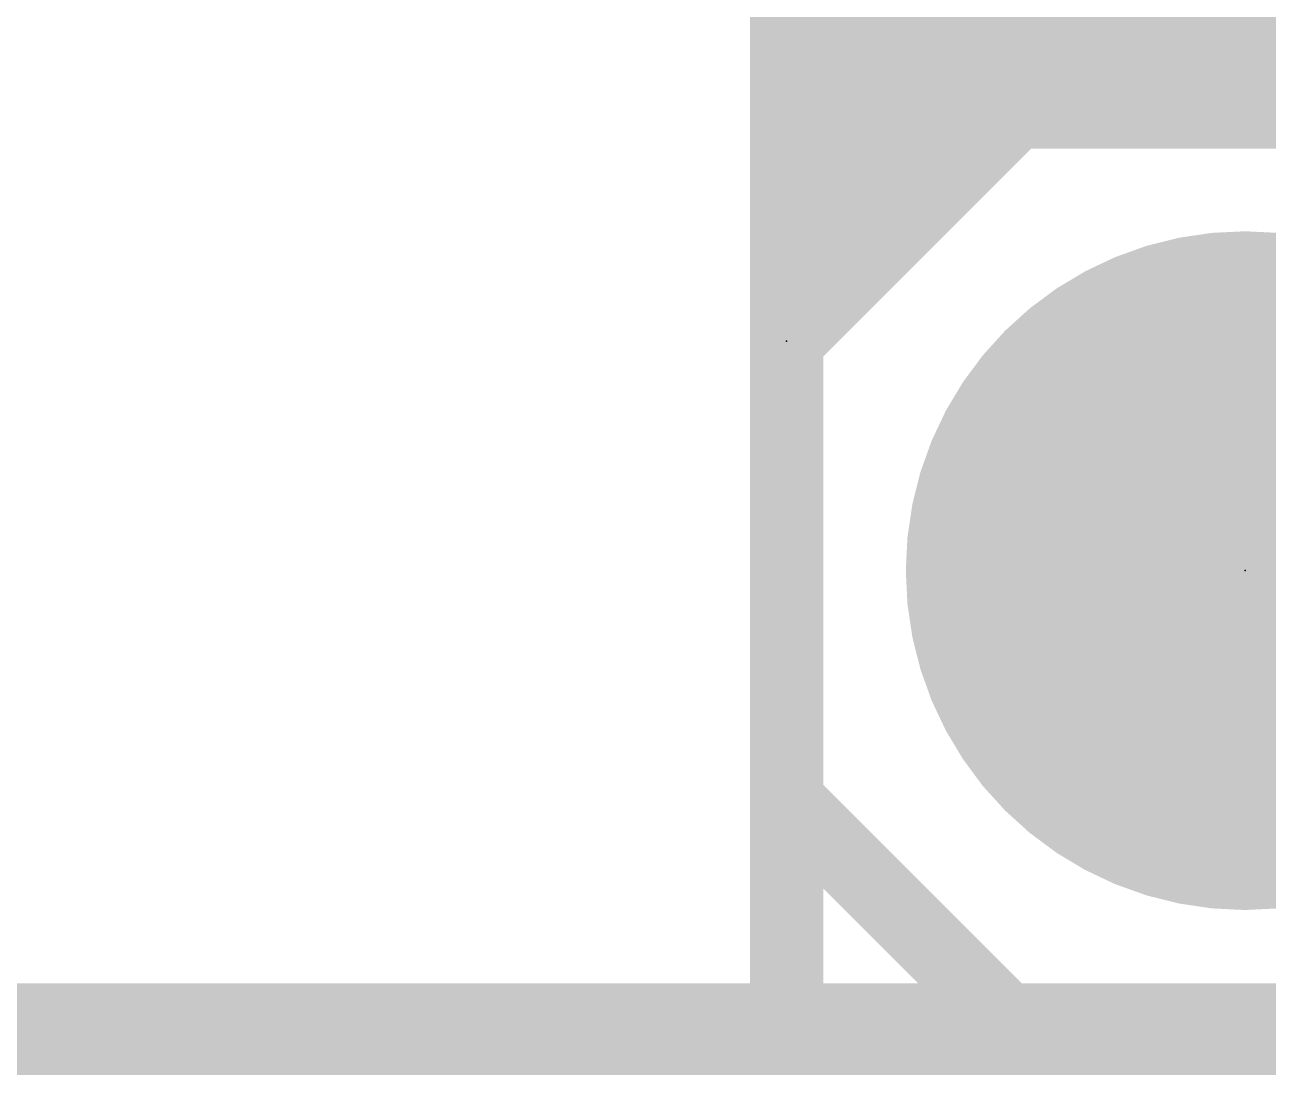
# Model space of a CAD drawing. Extents: x -38 to 87, y -12 to 48.
# Drawn here: x 4.24 to 7.684, y -0.127 to 2.781 of the extents above; entities that cross this region are included whole.
import ezdxf

# ---------------------------------------------------------------- set-up
doc = ezdxf.new("R2010")
doc.units = 0
for name, color, linetype in [('1', 12, 'CONTINUOUS'), ('16', 132, 'CONTINUOUS'), ('17', 110, 'CONTINUOUS'), ('20', 53, 'CONTINUOUS'), ('21', 41, 'CONTINUOUS'), ('22', 40, 'CONTINUOUS'), ('23', 53, 'CONTINUOUS'), ('47', 253, 'CONTINUOUS'), ('51', 53, 'CONTINUOUS')]:
    doc.layers.add(name, color=color, linetype=linetype)

# ---------------------------------------------------------------- blocks, each defined once
blk = doc.blocks.new('RECT')
blk.add_solid([(-0.5, -0.5), (0.5, -0.5), (-0.5, 0.5), (0.5, 0.5)])
blk = doc.blocks.new('ROUNDP')
at = {"const_width": 0.5}
blk.add_lwpolyline([(0, -0.25, 1), (0, 0.25, 1), (0, -0.25)], format="xyb", dxfattribs=at)

msp = doc.modelspace()

# ---------------------------------------------------------------- linework, layer by layer
at = {"layer": '1', "const_width": 0.254}
msp.add_lwpolyline([(0, 0), (68.58, 0)], dxfattribs=at)
at = {"layer": '16', "const_width": 0.254}
msp.add_lwpolyline([(0, 0), (68.58, 0)], dxfattribs=at)
at = {"layer": '20', "const_width": 0.2032}
for points in [[(6.35, 5.08), (6.35, 0)], [(6.35, 0), (62.23, 0)]]:
    msp.add_lwpolyline(points, dxfattribs=at)
at = {"layer": '20', "const_width": 0.1016}
for points in [[(6.35, 0.0508, 1), (6.35, -0.0508)], [(6.2992, 0, 1), (6.4008, 0)]]:
    msp.add_lwpolyline(points, format="xyb", dxfattribs=at)
at = {"layer": '21'}
for points, const_width in [([(6.35, 2.8194), (6.35, 2.921)], 0.1016), ([(6.35, 2.7178), (6.35, 2.8194)], 0.1016), ([(6.35, 2.8194), (11.43, 2.8194)], 0.1016), ([(6.35, 2.6162), (6.35, 2.7178)], 0.1016), ([(6.35, 2.7178), (11.43, 2.7178)], 0.1016), ([(6.35, 2.5146), (6.35, 2.6162)], 0.1016), ([(6.35, 2.6162), (11.43, 2.6162)], 0.1016), ([(6.985, 2.54), (6.35, 1.905)], 0.2032), ([(6.985, 2.54), (8.255, 2.54)], 0.2032), ([(6.985, 2.54), (6.9596, 2.5146)], 0.1016), ([(8.255, 2.54), (6.985, 2.54)], 0.1016), ([(6.35, 2.413), (6.35, 2.5146)], 0.1016), ([(6.35, 2.5146), (6.9596, 2.5146)], 0.1016), ([(6.9596, 2.5146), (6.858, 2.413)], 0.1016), ([(6.35, 2.3114), (6.35, 2.413)], 0.1016), ([(6.35, 2.413), (6.858, 2.413)], 0.1016), ([(6.858, 2.413), (6.7564, 2.3114)], 0.1016), ([(6.35, 2.2098), (6.35, 2.3114)], 0.1016), ([(6.35, 2.3114), (6.7564, 2.3114)], 0.1016), ([(6.7564, 2.3114), (6.6548, 2.2098)], 0.1016), ([(6.35, 2.1082), (6.35, 2.2098)], 0.1016), ([(6.35, 2.2098), (6.6548, 2.2098)], 0.1016), ([(6.6548, 2.2098), (6.5532, 2.1082)], 0.1016), ([(6.35, 2.0066), (6.35, 2.1082)], 0.1016), ([(6.35, 2.1082), (6.5532, 2.1082)], 0.1016), ([(6.5532, 2.1082), (6.4516, 2.0066)], 0.1016), ([(6.4516, 2.0066), (6.35, 1.905)], 0.1016), ([(6.35, 1.905), (6.35, 2.0066)], 0.1016), ([(6.35, 2.0066), (6.4516, 2.0066)], 0.1016), ([(6.35, 1.905), (6.35, 0.635)], 0.2032), ([(6.35, 0.635), (6.985, 0)], 0.2032), ([(8.255, 0), (6.985, 0)], 0.2032)]:
    msp.add_lwpolyline(points, dxfattribs=dict(at, const_width=const_width))
for points, const_width in [([(6.35, 2.8448, 1), (6.35, 2.794)], 0.0508), ([(6.3246, 2.8194, 1), (6.3754, 2.8194)], 0.0508), ([(6.3754, 2.7178, 1), (6.3246, 2.7178)], 0.0508), ([(6.35, 2.7432, 1), (6.35, 2.6924)], 0.0508), ([(6.3246, 2.7178, 1), (6.3754, 2.7178)], 0.0508), ([(6.3754, 2.6162, 1), (6.3246, 2.6162)], 0.0508), ([(6.35, 2.6416, 1), (6.35, 2.5908)], 0.0508), ([(6.3246, 2.6162, 1), (6.3754, 2.6162)], 0.0508), ([(6.985, 2.5908, 1), (6.985, 2.4892)], 0.1016), ([(7.0209, 2.5041, 1), (6.9491, 2.5759)], 0.1016), ([(6.985, 2.5654, 1), (6.985, 2.5146)], 0.0508), ([(7.003, 2.522, 1), (6.967, 2.558)], 0.0508), ([(6.3754, 2.5146, 1), (6.3246, 2.5146)], 0.0508), ([(6.35, 2.54, 1), (6.35, 2.4892)], 0.0508), ([(6.9416, 2.5326, 1), (6.9776, 2.4966)], 0.0508), ([(6.9776, 2.4966, 1), (6.9416, 2.5326)], 0.0508), ([(6.9596, 2.4892, 1), (6.9596, 2.54)], 0.0508), ([(6.3246, 2.5146, 1), (6.3754, 2.5146)], 0.0508), ([(6.3754, 2.413, 1), (6.3246, 2.413)], 0.0508), ([(6.35, 2.4384, 1), (6.35, 2.3876)], 0.0508), ([(6.84, 2.431, 1), (6.876, 2.395)], 0.0508), ([(6.876, 2.395, 1), (6.84, 2.431)], 0.0508), ([(6.858, 2.3876, 1), (6.858, 2.4384)], 0.0508), ([(6.3246, 2.413, 1), (6.3754, 2.413)], 0.0508), ([(6.3754, 2.3114, 1), (6.3246, 2.3114)], 0.0508), ([(6.35, 2.3368, 1), (6.35, 2.286)], 0.0508), ([(6.7384, 2.3294, 1), (6.7744, 2.2934)], 0.0508), ([(6.7744, 2.2934, 1), (6.7384, 2.3294)], 0.0508), ([(6.7564, 2.286, 1), (6.7564, 2.3368)], 0.0508), ([(6.3246, 2.3114, 1), (6.3754, 2.3114)], 0.0508), ([(6.3754, 2.2098, 1), (6.3246, 2.2098)], 0.0508), ([(6.35, 2.2352, 1), (6.35, 2.1844)], 0.0508), ([(6.6368, 2.2278, 1), (6.6728, 2.1918)], 0.0508), ([(6.6728, 2.1918, 1), (6.6368, 2.2278)], 0.0508), ([(6.6548, 2.1844, 1), (6.6548, 2.2352)], 0.0508), ([(6.3246, 2.2098, 1), (6.3754, 2.2098)], 0.0508), ([(6.3754, 2.1082, 1), (6.3246, 2.1082)], 0.0508), ([(6.35, 2.1336, 1), (6.35, 2.0828)], 0.0508), ([(6.5352, 2.1262, 1), (6.5712, 2.0902)], 0.0508), ([(6.5712, 2.0902, 1), (6.5352, 2.1262)], 0.0508), ([(6.5532, 2.0828, 1), (6.5532, 2.1336)], 0.0508), ([(6.3246, 2.1082, 1), (6.3754, 2.1082)], 0.0508), ([(6.3754, 2.0066, 1), (6.3246, 2.0066)], 0.0508), ([(6.35, 2.032, 1), (6.35, 1.9812)], 0.0508), ([(6.4336, 2.0246, 1), (6.4696, 1.9886)], 0.0508), ([(6.4696, 1.9886, 1), (6.4336, 2.0246)], 0.0508), ([(6.4516, 1.9812, 1), (6.4516, 2.032)], 0.0508), ([(6.4008, 1.905, 1), (6.2992, 1.905)], 0.1016), ([(6.3246, 2.0066, 1), (6.3754, 2.0066)], 0.0508), ([(6.3141, 1.9409, 1), (6.3859, 1.8691)], 0.1016), ([(6.332, 1.923, 1), (6.368, 1.887)], 0.0508), ([(6.3246, 1.905, 1), (6.3754, 1.905)], 0.0508), ([(6.3859, 0.6709, 1), (6.3141, 0.5991)], 0.1016), ([(6.2992, 0.635, 1), (6.4008, 0.635)], 0.1016), ([(6.985, 0.0508, 1), (6.985, -0.0508)], 0.1016), ([(6.9491, -0.0359, 1), (7.0209, 0.0359)], 0.1016)]:
    msp.add_lwpolyline(points, format="xyb", dxfattribs=dict(at, const_width=const_width))
at = {"layer": '22', "const_width": 0.1016}
for points in [[(6.35, 2.921), (6.35, 2.8194)], [(6.35, 2.8194), (6.35, 2.7178)], [(11.43, 2.8194), (6.35, 2.8194)], [(6.35, 2.7178), (6.35, 2.6162)], [(11.43, 2.7178), (6.35, 2.7178)], [(6.35, 2.6162), (6.35, 2.5146)], [(11.43, 2.6162), (6.35, 2.6162)], [(6.9596, 2.5146), (6.985, 2.54)], [(6.985, 2.54), (8.255, 2.54)], [(6.35, 2.5146), (6.35, 2.413)], [(6.9596, 2.5146), (6.35, 2.5146)], [(6.858, 2.413), (6.9596, 2.5146)], [(6.35, 2.413), (6.35, 2.3114)], [(6.858, 2.413), (6.35, 2.413)], [(6.7564, 2.3114), (6.858, 2.413)], [(6.35, 2.3114), (6.35, 2.2098)], [(6.7564, 2.3114), (6.35, 2.3114)], [(6.6548, 2.2098), (6.7564, 2.3114)], [(6.35, 2.2098), (6.35, 2.1082)], [(6.6548, 2.2098), (6.35, 2.2098)], [(6.5532, 2.1082), (6.6548, 2.2098)], [(6.35, 2.1082), (6.35, 2.0066)], [(6.5532, 2.1082), (6.35, 2.1082)], [(6.4516, 2.0066), (6.5532, 2.1082)], [(6.35, 2.0066), (6.35, 1.905)], [(6.35, 1.905), (6.4516, 2.0066)], [(6.4516, 2.0066), (6.35, 2.0066)]]:
    msp.add_lwpolyline(points, dxfattribs=at)
at = {"layer": '22', "const_width": 0.0508}
for points in [[(6.35, 2.8448, 1), (6.35, 2.794)], [(6.3246, 2.8194, 1), (6.3754, 2.8194)], [(6.3754, 2.7178, 1), (6.3246, 2.7178)], [(6.35, 2.7432, 1), (6.35, 2.6924)], [(6.3246, 2.7178, 1), (6.3754, 2.7178)], [(6.3754, 2.6162, 1), (6.3246, 2.6162)], [(6.35, 2.6416, 1), (6.35, 2.5908)], [(6.3246, 2.6162, 1), (6.3754, 2.6162)], [(6.985, 2.5654, 1), (6.985, 2.5146)], [(7.003, 2.522, 1), (6.967, 2.558)], [(6.3754, 2.5146, 1), (6.3246, 2.5146)], [(6.35, 2.54, 1), (6.35, 2.4892)], [(6.9416, 2.5326, 1), (6.9776, 2.4966)], [(6.9776, 2.4966, 1), (6.9416, 2.5326)], [(6.9596, 2.4892, 1), (6.9596, 2.54)], [(6.3246, 2.5146, 1), (6.3754, 2.5146)], [(6.3754, 2.413, 1), (6.3246, 2.413)], [(6.35, 2.4384, 1), (6.35, 2.3876)], [(6.84, 2.431, 1), (6.876, 2.395)], [(6.876, 2.395, 1), (6.84, 2.431)], [(6.858, 2.3876, 1), (6.858, 2.4384)], [(6.3246, 2.413, 1), (6.3754, 2.413)], [(6.3754, 2.3114, 1), (6.3246, 2.3114)], [(6.35, 2.3368, 1), (6.35, 2.286)], [(6.7384, 2.3294, 1), (6.7744, 2.2934)], [(6.7744, 2.2934, 1), (6.7384, 2.3294)], [(6.7564, 2.286, 1), (6.7564, 2.3368)], [(6.3246, 2.3114, 1), (6.3754, 2.3114)], [(6.3754, 2.2098, 1), (6.3246, 2.2098)], [(6.35, 2.2352, 1), (6.35, 2.1844)], [(6.6368, 2.2278, 1), (6.6728, 2.1918)], [(6.6728, 2.1918, 1), (6.6368, 2.2278)], [(6.6548, 2.1844, 1), (6.6548, 2.2352)], [(6.3246, 2.2098, 1), (6.3754, 2.2098)], [(6.3754, 2.1082, 1), (6.3246, 2.1082)], [(6.35, 2.1336, 1), (6.35, 2.0828)], [(6.5352, 2.1262, 1), (6.5712, 2.0902)], [(6.5712, 2.0902, 1), (6.5352, 2.1262)], [(6.5532, 2.0828, 1), (6.5532, 2.1336)], [(6.3246, 2.1082, 1), (6.3754, 2.1082)], [(6.3754, 2.0066, 1), (6.3246, 2.0066)], [(6.35, 2.032, 1), (6.35, 1.9812)], [(6.4336, 2.0246, 1), (6.4696, 1.9886)], [(6.4696, 1.9886, 1), (6.4336, 2.0246)], [(6.4516, 1.9812, 1), (6.4516, 2.032)], [(6.3246, 2.0066, 1), (6.3754, 2.0066)], [(6.332, 1.923, 1), (6.368, 1.887)], [(6.3246, 1.905, 1), (6.3754, 1.905)]]:
    msp.add_lwpolyline(points, format="xyb", dxfattribs=at)
at = {"layer": '23'}
for p in [(6.35, 1.905), (7.62, 1.27)]:
    msp.add_point(p, dxfattribs=at)
at = {"layer": '47', "const_width": 0.13}
for points in [[(6.35, 0), (6.35, 36.24)], [(6.35, 0), (-28.62, 0)], [(6.35, 0), (-24.81, 0)], [(6.35, 0), (-19.73, 0)], [(6.35, 0), (-12.11, 0)], [(6.35, 0), (-8.3, 0)], [(6.35, 0), (-4.49, 0)]]:
    msp.add_lwpolyline(points, dxfattribs=at)
at = {"layer": '47', "const_width": 0.065}
for points in [[(6.35, -0.0325, 1), (6.35, 0.0325)], [(6.35, -0.0325, 1), (6.35, 0.0325)], [(6.35, -0.0325, 1), (6.35, 0.0325)], [(6.35, -0.0325, 1), (6.35, 0.0325)], [(6.35, -0.0325, 1), (6.35, 0.0325)], [(6.35, -0.0325, 1), (6.35, 0.0325)], [(6.3175, 0, 1), (6.3825, 0)]]:
    msp.add_lwpolyline(points, format="xyb", dxfattribs=at)

# ---------------------------------------------------------------- block references
at = {"layer": '17', "xscale": 1.8796, "yscale": 1.8796, "rotation": 90}
msp.add_blockref('ROUNDP', (7.62, 1.27), dxfattribs=at)
msp.add_blockref('ROUNDP', (7.62, 1.27), dxfattribs=at)
at = {"layer": '51', "xscale": 0.508, "yscale": 0.508}
msp.add_blockref('RECT', (7.62, 1.27), dxfattribs=at)

doc.saveas('drawing.dxf')
